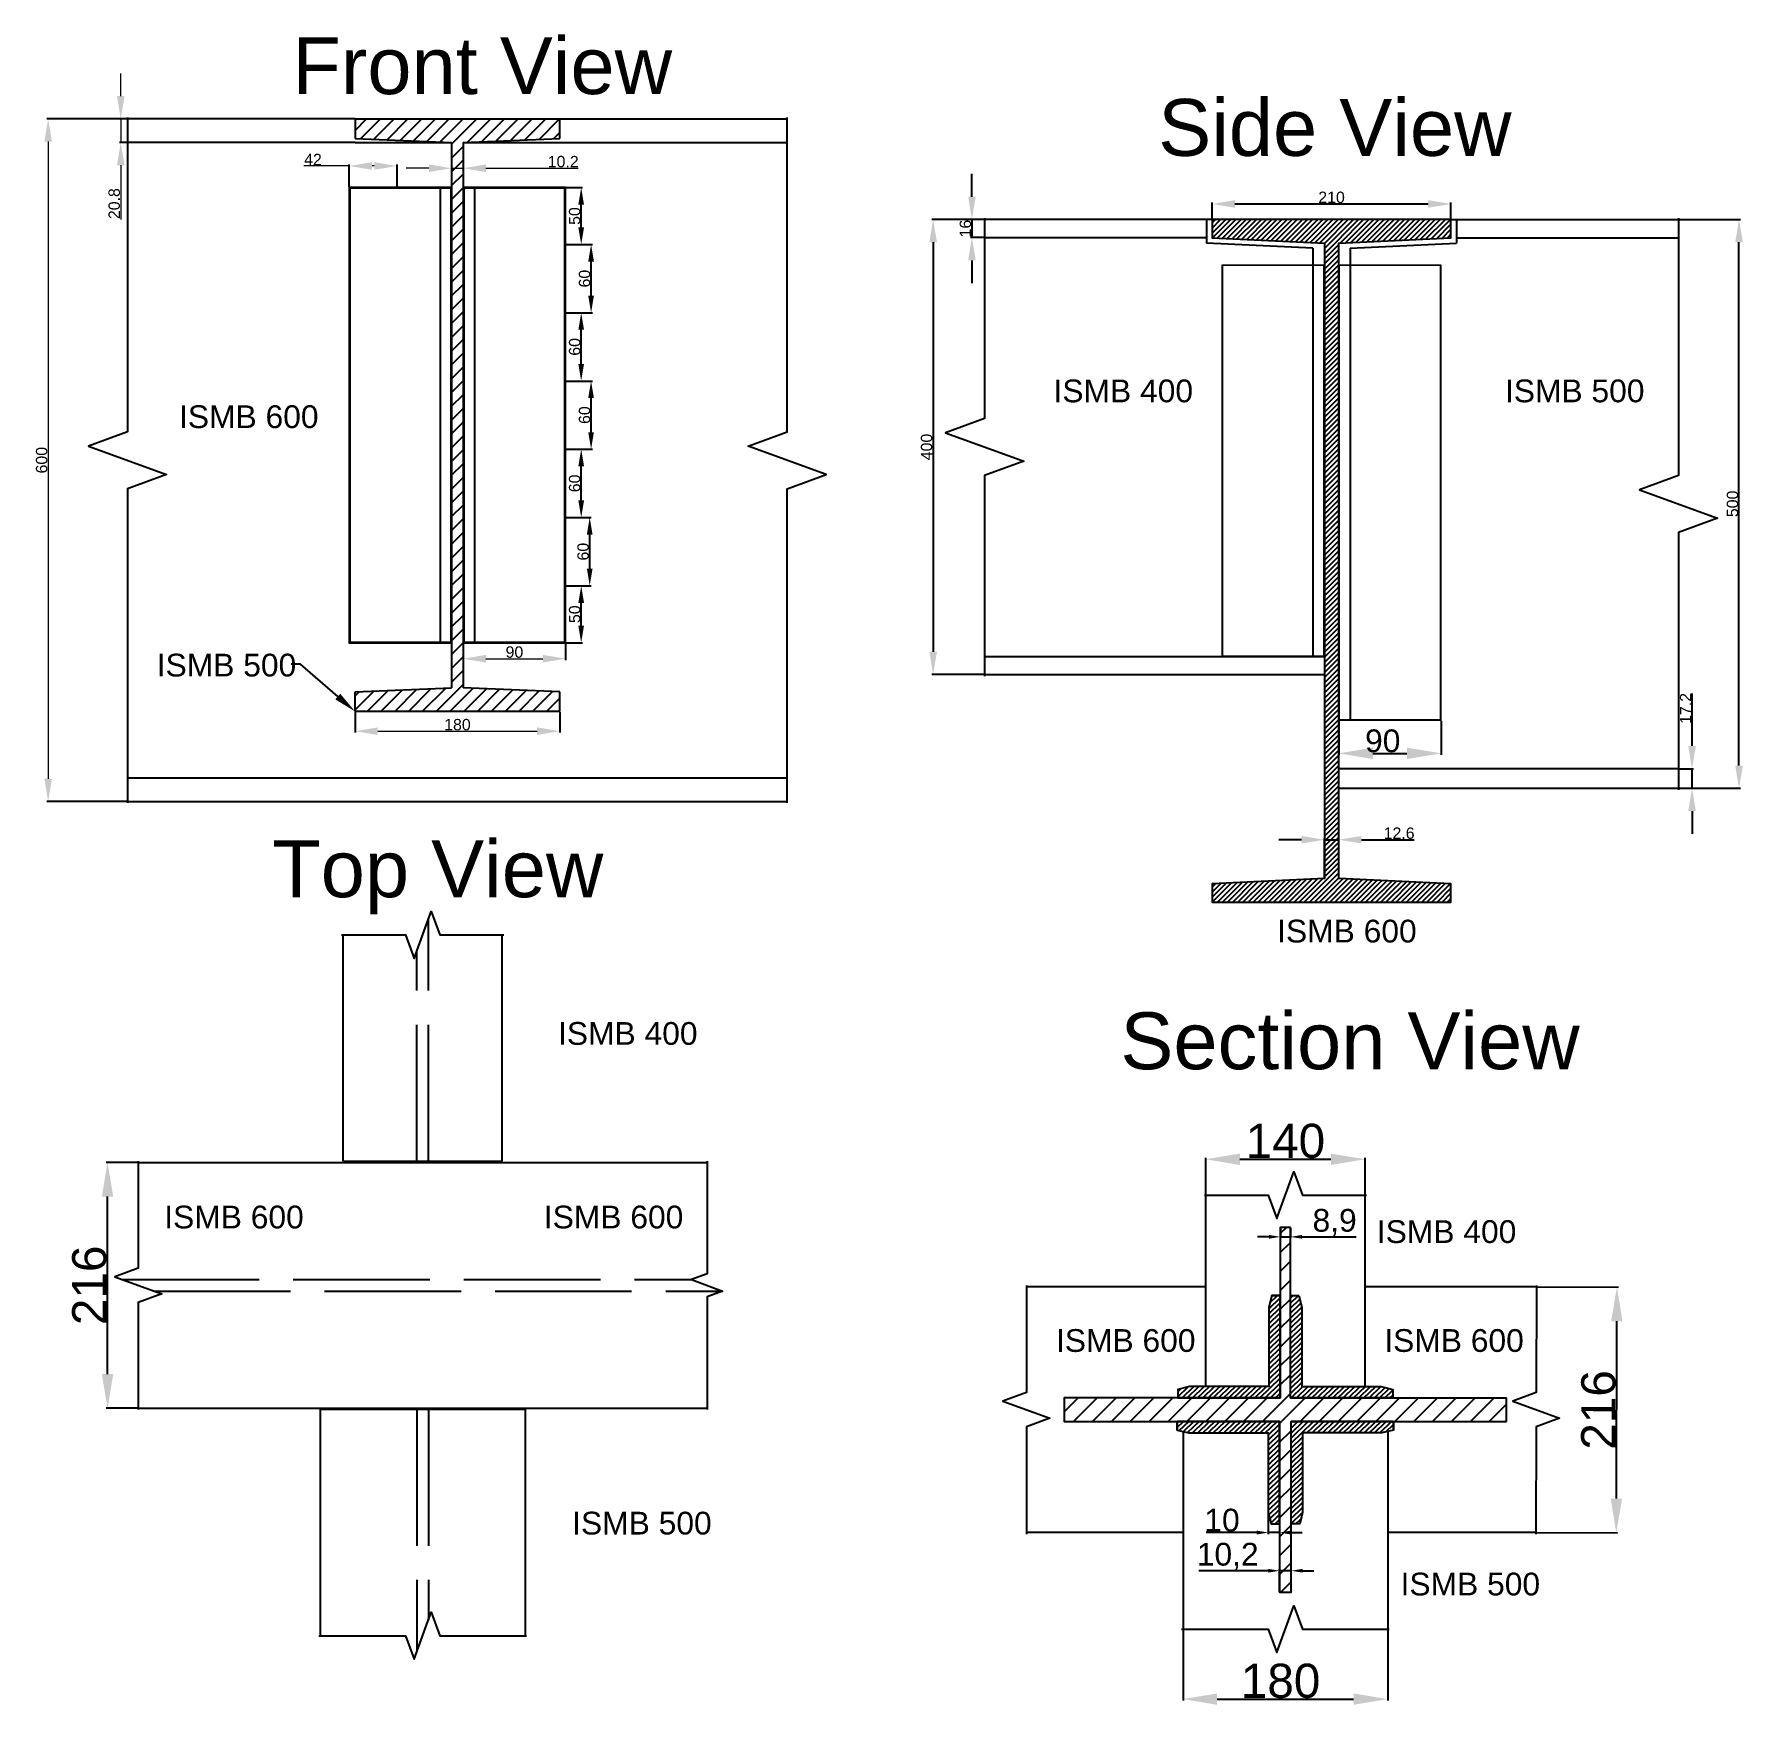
# Model space of a CAD drawing. Header units: millimetres. Extents: x 1539 to 3041, y 1433 to 2901.
import ezdxf
from ezdxf import colors
from ezdxf.entities.mleader import LeaderData, LeaderLine
from ezdxf.math import Vec2, Vec3

# ---------------------------------------------------------------- set-up
doc = ezdxf.new("R2010")
doc.units = ezdxf.units.MM
doc.linetypes.add('ACAD_ISO02W100', pattern=[15, 12, -3])
doc.styles.get("Standard").update_dxf_attribs({"font": 'arial.ttf'})
doc.dimstyles.new('ISO-25', dxfattribs={"dimtxt": 2.5, "dimasz": 2.5, "dimexe": 1.25, "dimexo": 0.625, "dimtad": 1, "dimtxsty": 'Standard', "dimcen": 2.5, "dimadec": 0, "dimazin": 0, "dimtfac": 1, "dimtmove": 0, "dimatfit": 3, "dimfxl": 1, "dimarcsym": 0})

# ---------------------------------------------------------------- blocks, each defined once
blk = doc.blocks.new('*D28')
at = {"color": 0, "lineweight": -2, "transparency": 16777216}
for p, q in [((2007.1, 2416.4), (2021.5, 2416.4)), ((2020.2, 2381.4), (2020.2, 2401.4)), ((2007.1, 2366.4), (2021.5, 2366.4))]:
    blk.add_line(p, q, dxfattribs=at)
at = {"color": 0, "transparency": 16777216}
for points in [[(2017.7, 2401.4), (2022.7, 2401.4), (2020.2, 2416.4)], [(2017.7, 2381.4), (2022.7, 2381.4), (2020.2, 2366.4)]]:
    blk.add_solid(points, dxfattribs=at)
at = {"layer": 'DEFPOINTS', "color": 0, "transparency": 16777216}
for p in [(2006.5, 2416.4), (2020.2, 2416.4), (2006.5, 2366.4)]:
    blk.add_point(p, dxfattribs=at)
at = {"color": 0, "transparency": 16777216, "insert": (2014.5, 2391.4), "char_height": 10, "attachment_point": 5, "rotation": 90}
blk.add_mtext('50', dxfattribs=at)
blk = doc.blocks.new('*D29')
at = {"color": 0, "lineweight": -2, "transparency": 16777216}
for p, q in [((2007.1, 2476.4), (2028.9, 2476.4)), ((2027.7, 2431.4), (2027.7, 2461.4)), ((2007.1, 2416.4), (2028.9, 2416.4))]:
    blk.add_line(p, q, dxfattribs=at)
at = {"color": 0, "transparency": 16777216}
for points in [[(2025.2, 2461.4), (2030.2, 2461.4), (2027.7, 2476.4)], [(2025.2, 2431.4), (2030.2, 2431.4), (2027.7, 2416.4)]]:
    blk.add_solid(points, dxfattribs=at)
at = {"layer": 'DEFPOINTS', "color": 0, "transparency": 16777216}
for p in [(2006.5, 2476.4), (2027.7, 2476.4), (2006.5, 2416.4)]:
    blk.add_point(p, dxfattribs=at)
at = {"color": 0, "transparency": 16777216, "insert": (2021.9, 2446.4), "char_height": 10, "attachment_point": 5, "rotation": 90}
blk.add_mtext('60', dxfattribs=at)
blk = doc.blocks.new('*D30')
at = {"color": 0, "lineweight": -2, "transparency": 16777216}
for p, q in [((2007.1, 2536.4), (2021.5, 2536.4)), ((2020.2, 2491.4), (2020.2, 2521.4)), ((2007.1, 2476.4), (2021.5, 2476.4))]:
    blk.add_line(p, q, dxfattribs=at)
at = {"color": 0, "transparency": 16777216}
for points in [[(2017.7, 2521.4), (2022.7, 2521.4), (2020.2, 2536.4)], [(2017.7, 2491.4), (2022.7, 2491.4), (2020.2, 2476.4)]]:
    blk.add_solid(points, dxfattribs=at)
at = {"layer": 'DEFPOINTS', "color": 0, "transparency": 16777216}
for p in [(2006.5, 2536.4), (2020.2, 2536.4), (2006.5, 2476.4)]:
    blk.add_point(p, dxfattribs=at)
at = {"color": 0, "transparency": 16777216, "insert": (2014.5, 2506.4), "char_height": 10, "attachment_point": 5, "rotation": 90}
blk.add_mtext('60', dxfattribs=at)
blk = doc.blocks.new('*D31')
at = {"color": 0, "lineweight": -2, "transparency": 16777216}
for p, q in [((2007.1, 2596.4), (2030.2, 2596.4)), ((2028.9, 2551.4), (2028.9, 2581.4)), ((2007.1, 2536.4), (2030.2, 2536.4))]:
    blk.add_line(p, q, dxfattribs=at)
at = {"color": 0, "transparency": 16777216}
for points in [[(2026.4, 2581.4), (2031.4, 2581.4), (2028.9, 2596.4)], [(2026.4, 2551.4), (2031.4, 2551.4), (2028.9, 2536.4)]]:
    blk.add_solid(points, dxfattribs=at)
at = {"layer": 'DEFPOINTS', "color": 0, "transparency": 16777216}
for p in [(2006.5, 2596.4), (2028.9, 2596.4), (2006.5, 2536.4)]:
    blk.add_point(p, dxfattribs=at)
at = {"color": 0, "transparency": 16777216, "insert": (2023.2, 2566.4), "char_height": 10, "attachment_point": 5, "rotation": 90}
blk.add_mtext('60', dxfattribs=at)
blk = doc.blocks.new('*D32')
at = {"color": 0, "lineweight": -2, "transparency": 16777216}
for p, q in [((2007.1, 2656.4), (2021.5, 2656.4)), ((2020.2, 2611.4), (2020.2, 2641.4)), ((2007.1, 2596.4), (2021.5, 2596.4))]:
    blk.add_line(p, q, dxfattribs=at)
at = {"color": 0, "transparency": 16777216}
for points in [[(2017.7, 2641.4), (2022.7, 2641.4), (2020.2, 2656.4)], [(2017.7, 2611.4), (2022.7, 2611.4), (2020.2, 2596.4)]]:
    blk.add_solid(points, dxfattribs=at)
at = {"layer": 'DEFPOINTS', "color": 0, "transparency": 16777216}
for p in [(2006.5, 2656.4), (2020.2, 2656.4), (2006.5, 2596.4)]:
    blk.add_point(p, dxfattribs=at)
at = {"color": 0, "transparency": 16777216, "insert": (2014.5, 2626.4), "char_height": 10, "attachment_point": 5, "rotation": 90}
blk.add_mtext('60', dxfattribs=at)
blk = doc.blocks.new('*D33')
at = {"color": 0, "lineweight": -2, "transparency": 16777216}
for p, q in [((2007.1, 2716.4), (2030.2, 2716.4)), ((2028.9, 2671.4), (2028.9, 2701.4)), ((2007.1, 2656.4), (2030.2, 2656.4))]:
    blk.add_line(p, q, dxfattribs=at)
at = {"color": 0, "transparency": 16777216}
for points in [[(2026.4, 2701.4), (2031.4, 2701.4), (2028.9, 2716.4)], [(2026.4, 2671.4), (2031.4, 2671.4), (2028.9, 2656.4)]]:
    blk.add_solid(points, dxfattribs=at)
at = {"layer": 'DEFPOINTS', "color": 0, "transparency": 16777216}
for p in [(2006.5, 2716.4), (2028.9, 2716.4), (2006.5, 2656.4)]:
    blk.add_point(p, dxfattribs=at)
at = {"color": 0, "transparency": 16777216, "insert": (2023.2, 2686.4), "char_height": 10, "attachment_point": 5, "rotation": 90}
blk.add_mtext('60', dxfattribs=at)
blk = doc.blocks.new('*D34')
at = {"color": 0, "lineweight": -2, "transparency": 16777216}
for p, q in [((2007.1, 2766.4), (2021.5, 2766.4)), ((2020.2, 2731.4), (2020.2, 2751.4)), ((2007.1, 2716.4), (2021.5, 2716.4))]:
    blk.add_line(p, q, dxfattribs=at)
at = {"color": 0, "transparency": 16777216}
for points in [[(2017.7, 2751.4), (2022.7, 2751.4), (2020.2, 2766.4)], [(2017.7, 2731.4), (2022.7, 2731.4), (2020.2, 2716.4)]]:
    blk.add_solid(points, dxfattribs=at)
at = {"layer": 'DEFPOINTS', "color": 0, "transparency": 16777216}
for p in [(2006.5, 2766.4), (2020.2, 2766.4), (2006.5, 2716.4)]:
    blk.add_point(p, dxfattribs=at)
at = {"color": 0, "transparency": 16777216, "insert": (2014.5, 2741.4), "char_height": 10, "attachment_point": 5, "rotation": 90}
blk.add_mtext('50', dxfattribs=at)
blk = doc.blocks.new('*D35')
at = {"color": 0, "lineweight": -2, "transparency": 16777216}
for p, q in [((1821.4, 2305.3), (1821.4, 2287.4)), ((2001.4, 2305.3), (2001.4, 2287.4))]:
    blk.add_line(p, q, dxfattribs=at)
at = {"color": 0, "lineweight": 5, "transparency": 16777216}
blk.add_line((1841.4, 2288.6), (1981.4, 2288.6), dxfattribs=at)
at = {"color": 0, "transparency": 16777216}
for points in [[(1841.4, 2291.9), (1841.4, 2285.3), (1821.4, 2288.6)], [(1981.4, 2291.9), (1981.4, 2285.3), (2001.4, 2288.6)]]:
    blk.add_solid(points, dxfattribs=at)
at = {"layer": 'DEFPOINTS', "color": 0, "transparency": 16777216}
for p in [(1821.4, 2306), (2001.4, 2306), (2001.4, 2288.6)]:
    blk.add_point(p, dxfattribs=at)
at = {"color": 0, "transparency": 16777216, "insert": (1911.4, 2294.3), "char_height": 10, "attachment_point": 5}
blk.add_mtext('180', dxfattribs=at)
blk = doc.blocks.new('*D36')
at = {"color": 0, "lineweight": -2, "transparency": 16777216}
for p, q in [((1916.5, 2365.7), (1916.5, 2351.1)), ((2006.5, 2365.7), (2006.5, 2351.1))]:
    blk.add_line(p, q, dxfattribs=at)
at = {"color": 0, "lineweight": 5, "transparency": 16777216}
blk.add_line((1936.5, 2352.3), (1986.5, 2352.3), dxfattribs=at)
at = {"color": 0, "transparency": 16777216}
for points in [[(1936.5, 2355.7), (1936.5, 2349), (1916.5, 2352.3)], [(1986.5, 2355.7), (1986.5, 2349), (2006.5, 2352.3)]]:
    blk.add_solid(points, dxfattribs=at)
at = {"layer": 'DEFPOINTS', "color": 0, "transparency": 16777216}
for p in [(1916.5, 2366.4), (2006.5, 2366.4), (2006.5, 2352.3)]:
    blk.add_point(p, dxfattribs=at)
at = {"color": 0, "transparency": 16777216, "insert": (1961.5, 2358.1), "char_height": 10, "attachment_point": 5}
blk.add_mtext('90', dxfattribs=at)
blk = doc.blocks.new('*D37')
at = {"color": 0, "lineweight": -2, "transparency": 16777216}
for p, q in [((1906.3, 2805.3), (1906.3, 2782.2)), ((1916.5, 2805.3), (1916.5, 2782.2))]:
    blk.add_line(p, q, dxfattribs=at)
at = {"color": 0, "lineweight": 5, "transparency": 16777216}
for p, q in [((1886.3, 2783.4), (1866.3, 2783.4)), ((1906.3, 2783.4), (1916.5, 2783.4)), ((1936.5, 2783.4), (2017.5, 2783.4))]:
    blk.add_line(p, q, dxfattribs=at)
at = {"color": 0, "transparency": 16777216}
for points in [[(1886.3, 2786.8), (1886.3, 2780.1), (1906.3, 2783.4)], [(1936.5, 2786.8), (1936.5, 2780.1), (1916.5, 2783.4)]]:
    blk.add_solid(points, dxfattribs=at)
at = {"layer": 'DEFPOINTS', "color": 0, "transparency": 16777216}
for p in [(1906.3, 2806), (1916.5, 2806), (1916.5, 2783.4)]:
    blk.add_point(p, dxfattribs=at)
at = {"color": 0, "transparency": 16777216, "insert": (2004.4, 2789.2), "char_height": 10, "attachment_point": 5}
blk.add_mtext('10.2', dxfattribs=at)
blk = doc.blocks.new('*D38')
at = {"color": 0, "lineweight": 5, "transparency": 16777216}
for p, q in [((1615.4, 2846.8), (1615.4, 2866.8)), ((1615.4, 2826.8), (1615.4, 2806)), ((1615.4, 2786), (1615.4, 2738.5))]:
    blk.add_line(p, q, dxfattribs=at)
at = {"color": 0, "lineweight": -2, "transparency": 16777216}
for p, q in [((1620.7, 2826.8), (1614.2, 2826.8)), ((1620.7, 2806), (1614.2, 2806))]:
    blk.add_line(p, q, dxfattribs=at)
at = {"color": 0, "transparency": 16777216}
for points in [[(1612.1, 2846.8), (1618.7, 2846.8), (1615.4, 2826.8)], [(1612.1, 2786), (1618.7, 2786), (1615.4, 2806)]]:
    blk.add_solid(points, dxfattribs=at)
at = {"layer": 'DEFPOINTS', "color": 0, "transparency": 16777216}
for p in [(1621.4, 2826.8), (1615.4, 2806), (1621.4, 2806)]:
    blk.add_point(p, dxfattribs=at)
at = {"color": 0, "transparency": 16777216, "insert": (1609.7, 2752.3), "char_height": 10, "attachment_point": 5, "rotation": 90}
blk.add_mtext('20.8', dxfattribs=at)
blk = doc.blocks.new('*D39')
at = {"color": 0, "lineweight": -2, "transparency": 16777216}
for p, q in [((1620.7, 2826.8), (1550.3, 2826.8)), ((1620.7, 2226.8), (1550.3, 2226.8))]:
    blk.add_line(p, q, dxfattribs=at)
at = {"color": 0, "lineweight": 5, "transparency": 16777216}
blk.add_line((1551.6, 2806.8), (1551.6, 2246.8), dxfattribs=at)
at = {"color": 0, "transparency": 16777216}
for points in [[(1548.2, 2806.8), (1554.9, 2806.8), (1551.6, 2826.8)], [(1548.2, 2246.8), (1554.9, 2246.8), (1551.6, 2226.8)]]:
    blk.add_solid(points, dxfattribs=at)
at = {"layer": 'DEFPOINTS', "color": 0, "transparency": 16777216}
for p in [(1621.4, 2826.8), (1551.6, 2226.8), (1621.4, 2226.8)]:
    blk.add_point(p, dxfattribs=at)
at = {"color": 0, "transparency": 16777216, "insert": (1545.9, 2526.8), "char_height": 10, "attachment_point": 5, "rotation": 90}
blk.add_mtext('600', dxfattribs=at)
blk = doc.blocks.new('*D40')
at = {"color": 0, "lineweight": 5, "transparency": 16777216}
for p, q in [((1816.3, 2785.4), (1776.4, 2785.4)), ((1838.3, 2785.4), (1836.3, 2785.4))]:
    blk.add_line(p, q, dxfattribs=at)
at = {"color": 0, "lineweight": -2, "transparency": 16777216}
for p, q in [((1816.3, 2767), (1816.3, 2786.7)), ((1858.3, 2767), (1858.3, 2786.7))]:
    blk.add_line(p, q, dxfattribs=at)
at = {"color": 0, "transparency": 16777216}
for points in [[(1836.3, 2788.7), (1836.3, 2782.1), (1816.3, 2785.4)], [(1838.3, 2788.7), (1838.3, 2782.1), (1858.3, 2785.4)]]:
    blk.add_solid(points, dxfattribs=at)
at = {"layer": 'DEFPOINTS', "color": 0, "transparency": 16777216}
for p in [(1858.3, 2785.4), (1816.3, 2766.4), (1858.3, 2766.4)]:
    blk.add_point(p, dxfattribs=at)
at = {"color": 0, "transparency": 16777216, "insert": (1784.4, 2791.1), "char_height": 10, "attachment_point": 5}
blk.add_mtext('42', dxfattribs=at)
blk = doc.blocks.new('*D41')
at = {"color": 0, "lineweight": -2, "transparency": 16777216}
for p, q in [((2686.2, 2297.7), (2686.2, 2267.9)), ((2776.2, 2297.7), (2776.2, 2267.9)), ((2716.2, 2269.1), (2746.2, 2269.1))]:
    blk.add_line(p, q, dxfattribs=at)
at = {"color": 0, "transparency": 16777216}
for points in [[(2716.2, 2274.1), (2716.2, 2264.1), (2686.2, 2269.1)], [(2746.2, 2274.1), (2746.2, 2264.1), (2776.2, 2269.1)]]:
    blk.add_solid(points, dxfattribs=at)
at = {"layer": 'DEFPOINTS', "color": 0, "transparency": 16777216}
for p in [(2686.2, 2298.4), (2776.2, 2298.4), (2776.2, 2269.1)]:
    blk.add_point(p, dxfattribs=at)
at = {"color": 0, "transparency": 16777216, "insert": (2724.9, 2280), "char_height": 20, "attachment_point": 5}
blk.add_mtext('90', dxfattribs=at)
blk = doc.blocks.new('*D42')
at = {"color": 0, "lineweight": -2, "transparency": 16777216}
for p, q in [((2653.6, 2193.2), (2633.6, 2193.2)), ((2673.6, 2159.8), (2673.6, 2194.4)), ((2673.6, 2193.2), (2686.2, 2193.2)), ((2686.2, 2159.8), (2686.2, 2194.4)), ((2706.2, 2193.2), (2752.5, 2193.2))]:
    blk.add_line(p, q, dxfattribs=at)
at = {"color": 0, "transparency": 16777216}
for points in [[(2653.6, 2196.5), (2653.6, 2189.9), (2673.6, 2193.2)], [(2706.2, 2196.5), (2706.2, 2189.9), (2686.2, 2193.2)]]:
    blk.add_solid(points, dxfattribs=at)
at = {"layer": 'DEFPOINTS', "color": 0, "transparency": 16777216}
for p in [(2686.2, 2193.2), (2673.6, 2159.2), (2686.2, 2159.2)]:
    blk.add_point(p, dxfattribs=at)
at = {"color": 0, "transparency": 16777216, "insert": (2739.3, 2198.9), "char_height": 10, "attachment_point": 5}
blk.add_mtext('12.6', dxfattribs=at)
blk = doc.blocks.new('*D43')
at = {"color": 0, "lineweight": -2, "transparency": 16777216}
for p, q in [((2374.3, 2738.4), (2328.4, 2738.4)), ((2329.6, 2718.4), (2329.6, 2358.4)), ((2374.3, 2338.4), (2328.4, 2338.4))]:
    blk.add_line(p, q, dxfattribs=at)
at = {"color": 0, "transparency": 16777216}
for points in [[(2326.3, 2718.4), (2333, 2718.4), (2329.6, 2738.4)], [(2326.3, 2358.4), (2333, 2358.4), (2329.6, 2338.4)]]:
    blk.add_solid(points, dxfattribs=at)
at = {"layer": 'DEFPOINTS', "color": 0, "transparency": 16777216}
for p in [(2374.9, 2738.4), (2329.6, 2338.4), (2374.9, 2338.4)]:
    blk.add_point(p, dxfattribs=at)
at = {"color": 0, "transparency": 16777216, "insert": (2323.9, 2538.4), "char_height": 10, "attachment_point": 5, "rotation": 90}
blk.add_mtext('400', dxfattribs=at)
blk = doc.blocks.new('*D44')
at = {"color": 0, "lineweight": -2, "transparency": 16777216}
for p, q in [((2363.7, 2758.4), (2363.7, 2778.4)), ((2374.3, 2738.4), (2362.5, 2738.4)), ((2363.7, 2738.4), (2363.7, 2722.4)), ((2374.3, 2722.4), (2362.5, 2722.4)), ((2363.7, 2702.4), (2363.7, 2682.4))]:
    blk.add_line(p, q, dxfattribs=at)
at = {"color": 0, "transparency": 16777216}
for points in [[(2360.4, 2758.4), (2367.1, 2758.4), (2363.7, 2738.4)], [(2360.4, 2702.4), (2367.1, 2702.4), (2363.7, 2722.4)]]:
    blk.add_solid(points, dxfattribs=at)
at = {"layer": 'DEFPOINTS', "color": 0, "transparency": 16777216}
for p in [(2374.9, 2738.4), (2363.7, 2722.4), (2374.9, 2722.4)]:
    blk.add_point(p, dxfattribs=at)
at = {"color": 0, "transparency": 16777216, "insert": (2358, 2730.4), "char_height": 10, "attachment_point": 5, "rotation": 90}
blk.add_mtext('16', dxfattribs=at)
blk = doc.blocks.new('*D45')
at = {"color": 0, "lineweight": -2, "transparency": 16777216}
for p, q in [((2574.9, 2739), (2574.9, 2753.3)), ((2594.9, 2752), (2764.9, 2752)), ((2784.9, 2739), (2784.9, 2753.3))]:
    blk.add_line(p, q, dxfattribs=at)
at = {"color": 0, "transparency": 16777216}
for points in [[(2594.9, 2755.4), (2594.9, 2748.7), (2574.9, 2752)], [(2764.9, 2755.4), (2764.9, 2748.7), (2784.9, 2752)]]:
    blk.add_solid(points, dxfattribs=at)
at = {"layer": 'DEFPOINTS', "color": 0, "transparency": 16777216}
for p in [(2784.9, 2752), (2574.9, 2738.4), (2784.9, 2738.4)]:
    blk.add_point(p, dxfattribs=at)
at = {"color": 0, "transparency": 16777216, "insert": (2679.9, 2757.8), "char_height": 10, "attachment_point": 5}
blk.add_mtext('210', dxfattribs=at)
blk = doc.blocks.new('*D46')
at = {"color": 0, "lineweight": -2, "transparency": 16777216}
for p, q in [((2985.5, 2738.4), (3039.4, 2738.4)), ((3038.1, 2258.4), (3038.1, 2718.4)), ((2985.5, 2238.4), (3039.4, 2238.4))]:
    blk.add_line(p, q, dxfattribs=at)
at = {"color": 0, "transparency": 16777216}
for points in [[(3034.8, 2718.4), (3041.5, 2718.4), (3038.1, 2738.4)], [(3034.8, 2258.4), (3041.5, 2258.4), (3038.1, 2238.4)]]:
    blk.add_solid(points, dxfattribs=at)
at = {"layer": 'DEFPOINTS', "color": 0, "transparency": 16777216}
for p in [(2984.9, 2738.4), (3038.1, 2738.4), (2984.9, 2238.4)]:
    blk.add_point(p, dxfattribs=at)
at = {"color": 0, "transparency": 16777216, "insert": (3032.4, 2488.4), "char_height": 10, "attachment_point": 5, "rotation": 90}
blk.add_mtext('500', dxfattribs=at)
blk = doc.blocks.new('*D47')
at = {"color": 0, "lineweight": -2, "transparency": 16777216}
for p, q in [((2996.8, 2275.6), (2996.8, 2321.7)), ((2985.5, 2255.6), (2998.1, 2255.6)), ((2996.8, 2238.4), (2996.8, 2255.6)), ((2985.5, 2238.4), (2998.1, 2238.4)), ((2996.8, 2218.4), (2996.8, 2198.4))]:
    blk.add_line(p, q, dxfattribs=at)
at = {"color": 0, "transparency": 16777216}
for points in [[(2993.5, 2275.6), (3000.2, 2275.6), (2996.8, 2255.6)], [(2993.5, 2218.4), (3000.2, 2218.4), (2996.8, 2238.4)]]:
    blk.add_solid(points, dxfattribs=at)
at = {"layer": 'DEFPOINTS', "color": 0, "transparency": 16777216}
for p in [(2984.9, 2255.6), (2996.8, 2255.6), (2984.9, 2238.4)]:
    blk.add_point(p, dxfattribs=at)
at = {"color": 0, "transparency": 16777216, "insert": (2991.2, 2308.6), "char_height": 10, "attachment_point": 5, "rotation": 90}
blk.add_mtext('17.2', dxfattribs=at)
blk = doc.blocks.new('*D48')
at = {"color": 0, "lineweight": -2, "transparency": 16777216}
for p, q in [((1630.2, 1909.5), (1602.6, 1909.5)), ((1603.8, 1723.5), (1603.8, 1879.5)), ((1630.2, 1693.5), (1602.6, 1693.5))]:
    blk.add_line(p, q, dxfattribs=at)
at = {"color": 0, "transparency": 16777216}
for points in [[(1598.8, 1879.5), (1608.8, 1879.5), (1603.8, 1909.5)], [(1598.8, 1723.5), (1608.8, 1723.5), (1603.8, 1693.5)]]:
    blk.add_solid(points, dxfattribs=at)
at = {"layer": 'DEFPOINTS', "color": 0, "transparency": 16777216}
for p in [(1603.8, 1909.5), (1630.8, 1909.5), (1630.8, 1693.5)]:
    blk.add_point(p, dxfattribs=at)
at = {"color": 0, "transparency": 16777216, "insert": (1587.9, 1801.5), "char_height": 30, "attachment_point": 5, "rotation": 90}
blk.add_mtext('216', dxfattribs=at)
blk = doc.blocks.new('*D49')
at = {"color": 0, "lineweight": -2, "transparency": 16777216}
for p, q in [((2624.2, 1550.6), (2563.1, 1550.6)), ((2634.2, 1532.4), (2634.2, 1551.9)), ((2644.4, 1550.6), (2634.2, 1550.6)), ((2644.4, 1532.4), (2644.4, 1551.9)), ((2654.4, 1550.6), (2664.4, 1550.6))]:
    blk.add_line(p, q, dxfattribs=at)
at = {"color": 0, "transparency": 16777216}
for points in [[(2624.2, 1552.3), (2624.2, 1549), (2634.2, 1550.6)], [(2654.4, 1552.3), (2654.4, 1549), (2644.4, 1550.6)]]:
    blk.add_solid(points, dxfattribs=at)
at = {"layer": 'DEFPOINTS', "color": 0, "transparency": 16777216}
for p in [(2644.4, 1550.6), (2634.2, 1531.8), (2644.4, 1531.8)]:
    blk.add_point(p, dxfattribs=at)
at = {"color": 0, "transparency": 16777216, "insert": (2588.6, 1563.3), "char_height": 20, "attachment_point": 5}
blk.add_mtext('10,2', dxfattribs=at)
blk = doc.blocks.new('*D50')
at = {"color": 0, "lineweight": -2, "transparency": 16777216}
for p, q in [((2624.2, 1601.3), (2624.2, 1582.9)), ((2634.2, 1601.3), (2634.2, 1582.9)), ((2614.2, 1584.2), (2569.6, 1584.2)), ((2634.2, 1584.2), (2624.2, 1584.2)), ((2644.2, 1584.2), (2654.2, 1584.2))]:
    blk.add_line(p, q, dxfattribs=at)
at = {"color": 0, "transparency": 16777216}
for points in [[(2614.2, 1585.9), (2614.2, 1582.5), (2624.2, 1584.2)], [(2644.2, 1585.9), (2644.2, 1582.5), (2634.2, 1584.2)]]:
    blk.add_solid(points, dxfattribs=at)
at = {"layer": 'DEFPOINTS', "color": 0, "transparency": 16777216}
for p in [(2624.2, 1602), (2634.2, 1602), (2634.2, 1584.2)]:
    blk.add_point(p, dxfattribs=at)
at = {"color": 0, "transparency": 16777216, "insert": (2583.6, 1595), "char_height": 20, "attachment_point": 5}
blk.add_mtext('10', dxfattribs=at)
blk = doc.blocks.new('*D51')
at = {"color": 0, "lineweight": -2, "transparency": 16777216}
for p, q in [((2634.9, 1851.9), (2634.9, 1842.9)), ((2643.8, 1851.9), (2643.8, 1842.9)), ((2624.9, 1844.1), (2614.9, 1844.1)), ((2634.9, 1844.1), (2643.8, 1844.1)), ((2653.8, 1844.1), (2701.5, 1844.1))]:
    blk.add_line(p, q, dxfattribs=at)
at = {"color": 0, "transparency": 16777216}
for points in [[(2624.9, 1845.8), (2624.9, 1842.5), (2634.9, 1844.1)], [(2653.8, 1845.8), (2653.8, 1842.5), (2643.8, 1844.1)]]:
    blk.add_solid(points, dxfattribs=at)
at = {"layer": 'DEFPOINTS', "color": 0, "transparency": 16777216}
for p in [(2634.9, 1852.6), (2643.8, 1852.6), (2643.8, 1844.1)]:
    blk.add_point(p, dxfattribs=at)
at = {"color": 0, "transparency": 16777216, "insert": (2682.6, 1856.8), "char_height": 20, "attachment_point": 5}
blk.add_mtext('8,9', dxfattribs=at)
blk = doc.blocks.new('*D52')
at = {"color": 0, "lineweight": -2, "transparency": 16777216}
for p, q in [((2860.7, 1800.2), (2932.1, 1800)), ((2930.3, 1614), (2930.7, 1770)), ((2860, 1584.2), (2931.4, 1584))]:
    blk.add_line(p, q, dxfattribs=at)
at = {"color": 0, "transparency": 16777216}
for points in [[(2925.7, 1770), (2935.7, 1769.9), (2930.8, 1800)], [(2925.3, 1614), (2935.3, 1613.9), (2930.2, 1584)]]:
    blk.add_solid(points, dxfattribs=at)
at = {"layer": 'DEFPOINTS', "color": 0, "transparency": 16777216}
for p in [(2860.1, 1800.2), (2930.8, 1800), (2859.4, 1584.2)]:
    blk.add_point(p, dxfattribs=at)
at = {"color": 0, "transparency": 16777216, "insert": (2914.6, 1692), "char_height": 30, "attachment_point": 5, "rotation": 89.8276}
blk.add_mtext('216', dxfattribs=at)
blk = doc.blocks.new('*D53')
at = {"color": 0, "lineweight": -2, "transparency": 16777216}
for p, q in [((2569.3, 1881.4), (2569.3, 1913.6)), ((2599.3, 1912.3), (2679.3, 1912.3)), ((2709.3, 1881.4), (2709.3, 1913.6))]:
    blk.add_line(p, q, dxfattribs=at)
at = {"color": 0, "transparency": 16777216}
for points in [[(2599.3, 1917.3), (2599.3, 1907.3), (2569.3, 1912.3)], [(2679.3, 1917.3), (2679.3, 1907.3), (2709.3, 1912.3)]]:
    blk.add_solid(points, dxfattribs=at)
at = {"layer": 'DEFPOINTS', "color": 0, "transparency": 16777216}
for p in [(2709.3, 1912.3), (2569.3, 1880.7), (2709.3, 1880.7)]:
    blk.add_point(p, dxfattribs=at)
at = {"color": 0, "transparency": 16777216, "insert": (2639.3, 1928.3), "char_height": 30, "attachment_point": 5}
blk.add_mtext('140', dxfattribs=at)
blk = doc.blocks.new('*D54')
at = {"color": 0, "lineweight": -2, "transparency": 16777216}
for p, q in [((2549.3, 1498.7), (2549.3, 1436.5)), ((2729.3, 1498.7), (2729.3, 1436.5)), ((2579.3, 1437.8), (2699.3, 1437.8))]:
    blk.add_line(p, q, dxfattribs=at)
at = {"color": 0, "transparency": 16777216}
for points in [[(2579.3, 1442.8), (2579.3, 1432.8), (2549.3, 1437.8)], [(2699.3, 1442.8), (2699.3, 1432.8), (2729.3, 1437.8)]]:
    blk.add_solid(points, dxfattribs=at)
at = {"layer": 'DEFPOINTS', "color": 0, "transparency": 16777216}
for p in [(2549.3, 1499.3), (2729.3, 1499.3), (2729.3, 1437.8)]:
    blk.add_point(p, dxfattribs=at)
at = {"color": 0, "transparency": 16777216, "insert": (2635.1, 1453.7), "char_height": 30, "attachment_point": 5}
blk.add_mtext('180', dxfattribs=at)

msp = doc.modelspace()

# ---------------------------------------------------------------- hatches: boundary and pattern name
h = msp.add_hatch()
h.set_pattern_fill('ANSI31', color=256, scale=2.7)
h.set_pattern_definition([(45, (-510.528, 824.167), (-6.061673, 6.061673), [])])
h.paths.add_polyline_path([(2001.35, 2323.161), (1916.45, 2326.761), (1916.45, 2805.961), (2001.35, 2809.561), (2001.35, 2826.761), (1821.35, 2826.761), (1821.35, 2809.561), (1906.25, 2805.961), (1906.25, 2326.761), (1821.35, 2323.161), (1821.35, 2305.961), (2001.35, 2305.961)])
h = msp.add_hatch(color=256)
h.dxf.hatch_style = 1
h.paths.add_polyline_path([(1906.25, 2766.361), (1816.25, 2766.361), (1816.25, 2366.361), (1906.25, 2366.361)])
h.paths.add_polyline_path([(1816.75, 2366.861), (1816.75, 2765.861), (1905.75, 2765.861), (1905.75, 2366.861)], flags=16)
h.paths.add_polyline_path([(2006.45, 2416.361), (2006.45, 2476.361), (2006.45, 2536.361), (2006.45, 2596.361), (2006.45, 2656.361), (2006.45, 2716.361), (2006.45, 2766.361), (1926.45, 2766.361), (1926.45, 2765.861), (2005.95, 2765.861), (2005.95, 2716.361), (2005.95, 2656.361), (2005.95, 2596.361), (2005.95, 2536.361), (2005.95, 2476.361), (2005.95, 2416.361), (2005.95, 2366.861), (1926.45, 2366.861), (1926.45, 2366.361), (2006.45, 2366.361)])
h.paths.add_polyline_path([(1926.45, 2366.861), (1916.95, 2366.861), (1916.95, 2765.861), (1926.45, 2765.861), (1926.45, 2766.361), (1916.45, 2766.361), (1916.45, 2366.361), (1926.45, 2366.361)])
h = msp.add_hatch()
h.set_pattern_fill('ANSI31', color=256)
h.set_pattern_definition([(45, (-1395.841, 794.167), (-2.245064, 2.245064), [])])
h.paths.add_polyline_path([(2686.178, 2717.555), (2784.878, 2722.355), (2784.878, 2738.355), (2574.878, 2738.355), (2574.878, 2722.355), (2673.578, 2717.555), (2673.578, 2159.155), (2574.878, 2154.355), (2574.878, 2138.355), (2784.878, 2138.355), (2784.878, 2154.355), (2686.178, 2159.155)])
h = msp.add_hatch(color=256)
h.dxf.hatch_style = 1
h.paths.add_polyline_path([(2673.578, 2698.355), (2663.578, 2698.355), (2583.578, 2698.355), (2583.578, 2354.355), (2673.578, 2354.355)])
h.paths.add_polyline_path([(2584.078, 2354.855), (2584.078, 2697.855), (2663.578, 2697.855), (2673.078, 2697.855), (2673.078, 2354.855)], flags=16)
h.paths.add_polyline_path([(2776.178, 2698.355), (2696.178, 2698.355), (2696.178, 2697.855), (2775.678, 2697.855), (2775.678, 2298.855), (2696.178, 2298.855), (2696.178, 2298.355), (2776.178, 2298.355)])
h.paths.add_polyline_path([(2696.178, 2298.855), (2686.678, 2298.855), (2686.678, 2697.855), (2696.178, 2697.855), (2696.178, 2698.355), (2686.178, 2698.355), (2686.178, 2298.355), (2696.178, 2298.355)])
h = msp.add_hatch()
h.set_pattern_fill('ANSI31', color=256, scale=3.7)
h.set_pattern_definition([(45, (-1356.859, 795.82), (-8.306737, 8.306737), [])])
h.paths.add_polyline_path([(2634.855, 1702.569), (2544.855, 1702.569), (2444.855, 1702.569), (2444.855, 1681.769), (2544.855, 1681.769), (2634.205, 1681.769), (2634.205, 1531.769), (2644.405, 1531.769), (2644.405, 1681.769), (2733.755, 1681.769), (2734.405, 1681.769), (2833.755, 1681.769), (2833.755, 1702.569), (2643.755, 1702.569), (2643.755, 1792.569), (2643.755, 1852.569), (2634.855, 1852.569)])
h = msp.add_hatch()
h.set_pattern_fill('ANSI31', color=256, angle=359)
h.set_pattern_definition([(44, (-1356.8587, 795.8204), (-2.2055403, 2.2839039), [])])
h.paths.add_polyline_path([(2634.855, 1792.569), (2627.355, 1792.569), (2624.855, 1782.369), (2624.855, 1712.569), (2555.055, 1712.569), (2544.855, 1710.069), (2544.855, 1702.569), (2634.855, 1702.569)])
h.paths.add_polyline_path([(2723.555, 1712.569), (2653.755, 1712.569), (2653.755, 1782.369), (2651.255, 1792.569), (2643.755, 1792.569), (2643.755, 1702.569), (2733.755, 1702.569), (2733.755, 1710.069)])
h.paths.add_polyline_path([(2734.405, 1681.769), (2644.405, 1681.769), (2644.405, 1591.769), (2651.905, 1591.769), (2654.405, 1601.969), (2654.405, 1671.769), (2724.205, 1671.769), (2734.405, 1674.269)])
h.paths.add_polyline_path([(2634.205, 1681.769), (2544.855, 1681.769), (2544.205, 1681.769), (2544.205, 1674.269), (2554.405, 1671.769), (2624.205, 1671.769), (2624.205, 1601.969), (2626.705, 1591.769), (2634.205, 1591.769)])

# ---------------------------------------------------------------- linework, layer by layer
for p, q in [((1821.35, 2826.761), (1621.35, 2826.761)), ((1821.35, 2826.761), (2001.35, 2826.761)), ((1821.35, 2826.761), (1821.35, 2809.561)), ((2001.35, 2809.561), (2001.35, 2826.761)), ((2001.35, 2826.761), (2201.35, 2826.761)), ((1821.35, 2809.561), (1906.25, 2805.961)), ((1916.45, 2805.961), (2001.35, 2809.561)), ((1821.35, 2805.961), (1621.35, 2805.961)), ((1821.35, 2805.961), (1906.25, 2805.961)), ((1906.25, 2805.961), (1906.25, 2326.761)), ((1916.45, 2805.961), (1916.45, 2326.761)), ((1916.45, 2805.961), (2001.35, 2805.961)), ((2001.35, 2805.961), (2201.35, 2805.961)), ((1896.25, 2766.361), (1896.25, 2366.361)), ((1926.45, 2766.361), (1926.45, 2366.361)), ((2574.878, 2738.355), (2374.878, 2738.355)), ((2569.878, 2738.355), (2569.878, 2717.555)), ((2784.878, 2738.355), (2984.878, 2738.355)), ((2789.878, 2738.355), (2789.878, 2717.555)), ((2569.878, 2722.355), (2374.878, 2722.355)), ((2789.878, 2722.355), (2984.878, 2722.355)), ((2663.578, 2713.036), (2569.878, 2717.592)), ((2663.578, 2713.036), (2663.578, 2354.355)), ((2696.178, 2713.036), (2789.878, 2717.592)), ((2696.178, 2713.036), (2696.178, 2298.355)), ((2374.878, 2354.355), (2673.578, 2354.355)), ((2374.878, 2338.355), (2673.578, 2338.355)), ((1821.35, 2323.161), (1906.25, 2326.761)), ((1821.35, 2305.961), (1821.35, 2323.161)), ((2001.35, 2323.161), (1916.45, 2326.761)), ((2001.35, 2305.961), (2001.35, 2323.161)), ((2001.35, 2305.961), (1821.35, 2305.961)), ((2984.878, 2255.555), (2686.178, 2255.555)), ((1621.35, 2247.561), (2201.35, 2247.561)), ((2984.878, 2238.355), (2686.178, 2238.355)), ((1621.35, 2226.761), (2201.35, 2226.761)), ((1810.825, 1910.52), (1810.825, 2109.52)), ((1950.825, 1910.52), (1950.825, 2109.52)), ((1630.825, 1909.52), (2130.825, 1909.52)), ((1810.825, 1910.52), (1950.825, 1910.52)), ((2569.305, 1712.569), (2569.305, 1880.725)), ((2709.305, 1712.569), (2709.305, 1880.725)), ((2634.855, 1852.569), (2643.755, 1852.569)), ((2643.755, 1702.569), (2643.755, 1852.569)), ((2569.305, 1800.169), (2411.632, 1800.169)), ((2860.058, 1800.169), (2709.305, 1800.169)), ((2643.755, 1702.569), (2833.755, 1702.569)), ((2733.755, 1702.569), (2833.755, 1702.569)), ((2833.755, 1681.769), (2833.755, 1702.569)), ((1630.825, 1693.52), (2130.825, 1693.52)), ((1790.825, 1692.52), (1790.825, 1493.52)), ((1790.825, 1692.52), (1970.825, 1692.52)), ((1970.825, 1692.52), (1970.825, 1493.52)), ((2544.855, 1681.769), (2634.205, 1681.769)), ((2549.305, 1673.019), (2549.305, 1499.296)), ((2729.305, 1673.019), (2729.305, 1499.296)), ((2733.755, 1681.769), (2833.755, 1681.769)), ((2549.305, 1584.169), (2411.632, 1584.169)), ((2644.405, 1584.169), (2643.755, 1584.169)), ((2859.408, 1584.169), (2729.305, 1584.169))]:
    msp.add_line(p, q)
at = {"linetype": 'ACAD_ISO02W100', "ltscale": 10}
for p, q in [((1885.825, 1910.52), (1885.825, 2123.257)), ((1875.825, 1910.52), (1875.825, 2095.782)), ((1617.087, 1806.52), (2117.087, 1806.52)), ((1644.562, 1796.52), (2144.562, 1796.52)), ((1875.825, 1692.52), (1875.825, 1479.782)), ((1885.825, 1692.52), (1885.825, 1507.257))]:
    msp.add_line(p, q, dxfattribs=at)
at = {"linetype": 'Continuous'}
for points in [[(1621.35, 2828.011), (1621.35, 2551.761), (1587.007, 2539.261), (1655.694, 2514.261), (1621.35, 2501.761), (1621.35, 2225.511)], [(2201.35, 2225.511), (2201.35, 2501.761), (2235.694, 2514.261), (2167.007, 2539.261), (2201.35, 2551.761), (2201.35, 2828.011)], [(2374.878, 2739.605), (2374.878, 2563.355), (2340.534, 2550.855), (2409.221, 2525.855), (2374.878, 2513.355), (2374.878, 2337.105)], [(2984.878, 2739.605), (2984.878, 2513.355), (2950.534, 2500.855), (3019.221, 2475.855), (2984.878, 2463.355), (2984.878, 2237.105)], [(1809.575, 2109.52), (1865.825, 2109.52), (1873.325, 2088.913), (1888.325, 2130.126), (1895.825, 2109.52), (1952.075, 2109.52)], [(1630.825, 1910.77), (1630.825, 1816.52), (1610.218, 1809.02), (1651.431, 1794.02), (1630.825, 1786.52), (1630.825, 1692.27)], [(2130.825, 1910.77), (2130.825, 1811.52), (2117.087, 1806.52), (2144.562, 1796.52), (2130.825, 1791.52), (2130.825, 1692.27)], [(2568.055, 1880.725), (2624.305, 1880.725), (2631.805, 1860.119), (2646.805, 1901.332), (2654.305, 1880.725), (2710.555, 1880.725)], [(2411.632, 1801.419), (2411.632, 1707.169), (2391.026, 1699.669), (2432.238, 1684.669), (2411.632, 1677.169), (2411.632, 1582.919)], [(2860.062, 1801.419), (2859.778, 1707.169), (2839.15, 1699.731), (2880.316, 1684.607), (2859.688, 1677.169), (2859.404, 1582.919)], [(2548.055, 1499.296), (2624.305, 1499.296), (2631.805, 1478.69), (2646.805, 1519.902), (2654.305, 1499.296), (2730.555, 1499.296)], [(1789.575, 1493.52), (1865.825, 1493.52), (1873.325, 1472.913), (1888.325, 1514.126), (1895.825, 1493.52), (1972.075, 1493.52)]]:
    msp.add_lwpolyline(points, dxfattribs=at)
for points in [[(1906.25, 2366.361), (1906.25, 2766.361), (1816.25, 2766.361), (1816.25, 2366.361)], [(1905.75, 2366.861), (1905.75, 2765.861), (1816.75, 2765.861), (1816.75, 2366.861)], [(2006.45, 2366.361), (2006.45, 2416.361), (2006.45, 2476.361), (2006.45, 2536.361), (2006.45, 2596.361), (2006.45, 2656.361), (2006.45, 2716.361), (2006.45, 2766.361), (1916.45, 2766.361), (1916.45, 2366.361)], [(2005.95, 2366.861), (2005.95, 2416.361), (2005.95, 2476.361), (2005.95, 2536.361), (2005.95, 2596.361), (2005.95, 2656.361), (2005.95, 2716.361), (2005.95, 2765.861), (1916.95, 2765.861), (1916.95, 2366.861)], [(2784.878, 2738.355), (2574.878, 2738.355), (2574.878, 2722.355), (2673.578, 2717.555), (2673.578, 2159.155), (2574.878, 2154.355), (2574.878, 2138.355), (2784.878, 2138.355), (2784.878, 2154.355), (2686.178, 2159.155), (2686.178, 2717.555), (2784.878, 2722.355)], [(2651.255, 1792.569), (2653.755, 1782.369), (2653.755, 1712.569), (2723.555, 1712.569), (2733.755, 1710.069), (2733.755, 1702.569), (2643.755, 1702.569), (2643.755, 1792.569)], [(2733.755, 1681.769), (2644.405, 1681.769)]]:
    msp.add_lwpolyline(points, close=True)
at = {"lineweight": 18}
for points in [[(2663.578, 2698.355), (2583.578, 2698.355), (2583.578, 2354.355), (2673.578, 2354.355), (2673.578, 2698.355)], [(2663.578, 2697.855), (2584.078, 2697.855), (2584.078, 2354.855), (2673.078, 2354.855), (2673.078, 2697.855)]]:
    msp.add_lwpolyline(points, close=True, dxfattribs=at)
at = {"lineweight": 15}
for points in [[(2776.178, 2298.355), (2776.178, 2698.355), (2696.178, 2698.355), (2686.178, 2698.355), (2686.178, 2298.355)], [(2775.678, 2298.855), (2775.678, 2697.855), (2696.178, 2697.855), (2686.678, 2697.855), (2686.678, 2298.855)]]:
    msp.add_lwpolyline(points, close=True, dxfattribs=at)
for points in [[(2634.855, 1852.569), (2634.855, 1702.569), (2544.855, 1702.569), (2444.855, 1702.569), (2444.855, 1681.769), (2544.855, 1681.769), (2634.205, 1681.769), (2634.205, 1531.769), (2644.405, 1531.769), (2644.405, 1681.769)], [(2627.355, 1792.569), (2624.855, 1782.369), (2624.855, 1712.569), (2555.055, 1712.569), (2544.855, 1710.069), (2544.855, 1702.569), (2634.855, 1702.569), (2634.855, 1792.569), (2627.355, 1792.569), (2634.855, 1792.569)], [(2544.205, 1674.269), (2554.405, 1671.769), (2624.205, 1671.769), (2624.205, 1601.969), (2626.705, 1591.769), (2634.205, 1591.769), (2634.205, 1681.769), (2544.205, 1681.769), (2544.205, 1674.269), (2544.205, 1681.769)], [(2734.405, 1674.269), (2724.205, 1671.769), (2654.405, 1671.769), (2654.405, 1601.969), (2651.905, 1591.769), (2644.405, 1591.769), (2644.405, 1681.769), (2734.405, 1681.769), (2734.405, 1674.269), (2734.405, 1681.769)]]:
    msp.add_lwpolyline(points)

# ---------------------------------------------------------------- texts
at = {"attachment_point": 1}
for s, width, insert, char_height in [('Front View', 341.66801, (1766.278, 2898.6), 50), ('Side View', 318.20042, (2527.514, 2844.282), 50), ('ISMB 400', 124.75001, (2435.46, 2597.709), 20), ('ISMB 500', 126.32916, (2832.344, 2597.709), 20), ('ISMB 600', 126.32916, (1666.63, 2575.059), 20), ('ISMB 500', 126.32916, (1647.029, 2356.697), 20), ('Top View', 341.66801, (1748.532, 2192.645), 50), ('ISMB 600', 126.32916, (2632.056, 2122.868), 20), ('Section View', 429.58987, (2494.266, 2041.459), 50), ('ISMB 400', 124.75001, (1999.824, 2032.912), 20), ('ISMB 600', 126.32916, (1653.64, 1871.55), 20), ('ISMB 600', 126.32916, (1987.35, 1871.55), 20), ('ISMB 400', 124.75001, (2719.692, 1858.732), 20), ('ISMB 600', 126.32916, (2437.618, 1763.004), 20), ('ISMB 600', 126.32916, (2726.247, 1763.004), 20), ('ISMB 500', 126.32916, (2012.264, 1602.487), 20), ('ISMB 500', 126.32916, (2740.58, 1548.935), 20)]:
    msp.add_mtext_dynamic_manual_height_columns(s, width=width, gutter_width=12.5, heights=[0], dxfattribs=dict(at, insert=insert, char_height=char_height))

# ---------------------------------------------------------------- dimensions: what is measured, and where the dimension line sits
for base, p1, p2, text, override, picture, middle in [((1615.408, 2805.961), (1621.35, 2826.761), (1621.35, 2805.961), '20.8', {"dimtxt": 10, "dimasz": 20, "dimlwd": 5}, '*D38', (1609.677, 2752.252)), ((2996.826, 2255.555), (2984.878, 2238.355), (2984.878, 2255.555), '17.2', {"dimtxt": 10, "dimasz": 20}, '*D47', (2991.18, 2308.646))]:
    dim = msp.add_linear_dim(base=base, p1=p1, p2=p2, angle=90, text=text, dimstyle='ISO-25', override=override)
    dim.commit()
    dim.dimension.update_dxf_attribs({"geometry": picture, "text_midpoint": middle})
for base, p1, p2, override, picture, middle in [((1551.582, 2226.761), (1621.35, 2826.761), (1621.35, 2226.761), {"dimtxt": 10, "dimasz": 20, "dimlwd": 5}, '*D39', (1545.851, 2526.761)), ((2020.245, 2766.361), (2006.45, 2716.361), (2006.45, 2766.361), {"dimtxt": 10, "dimasz": 15}, '*D34', (2014.514, 2741.361)), ((2363.728, 2722.355), (2374.878, 2738.355), (2374.878, 2722.355), {"dimtxt": 10, "dimasz": 20}, '*D44', (2357.997, 2730.355)), ((2329.626, 2338.355), (2374.878, 2738.355), (2374.878, 2338.355), {"dimtxt": 10, "dimasz": 20}, '*D43', (2323.895, 2538.355)), ((3038.136, 2738.355), (2984.878, 2238.355), (2984.878, 2738.355), {"dimtxt": 10, "dimasz": 20}, '*D46', (3032.406, 2488.355)), ((2028.922, 2716.361), (2006.45, 2656.361), (2006.45, 2716.361), {"dimtxt": 10, "dimasz": 15}, '*D33', (2023.191, 2686.361)), ((2020.245, 2656.361), (2006.45, 2596.361), (2006.45, 2656.361), {"dimtxt": 10, "dimasz": 15}, '*D32', (2014.514, 2626.361)), ((2028.922, 2596.361), (2006.45, 2536.361), (2006.45, 2596.361), {"dimtxt": 10, "dimasz": 15}, '*D31', (2023.191, 2566.361)), ((2020.245, 2536.361), (2006.45, 2476.361), (2006.45, 2536.361), {"dimtxt": 10, "dimasz": 15}, '*D30', (2014.514, 2506.361)), ((2027.672, 2476.361), (2006.45, 2416.361), (2006.45, 2476.361), {"dimtxt": 10, "dimasz": 15}, '*D29', (2021.941, 2446.361)), ((2020.245, 2416.361), (2006.45, 2366.361), (2006.45, 2416.361), {"dimtxt": 10, "dimasz": 15}, '*D28', (2014.514, 2391.361)), ((1603.811, 1909.52), (1630.825, 1693.52), (1630.825, 1909.52), {"dimtxt": 30, "dimasz": 30}, '*D48', (1587.869, 1801.52))]:
    dim = msp.add_linear_dim(base=base, p1=p1, p2=p2, angle=90, dimstyle='ISO-25', override=override)
    dim.commit()
    dim.dimension.update_dxf_attribs({"geometry": picture, "text_midpoint": middle})
for base, p1, p2, override, picture, middle in [((1858.25, 2785.41), (1816.25, 2766.361), (1858.25, 2766.361), {"dimtxt": 10, "dimasz": 20, "dimlwd": 5}, '*D40', (1784.361, 2785.41)), ((2776.178, 2269.136), (2686.178, 2298.355), (2776.178, 2298.355), {"dimtxt": 20, "dimasz": 30}, '*D41', (2724.878, 2269.136)), ((2643.755, 1844.145), (2634.855, 1852.569), (2643.755, 1852.569), {"dimtxt": 20, "dimasz": 10}, '*D51', (2682.62, 1844.145)), ((2634.205, 1584.192), (2624.205, 1601.969), (2634.205, 1601.969), {"dimtxt": 20, "dimasz": 10}, '*D50', (2583.556, 1584.192)), ((2644.405, 1550.642), (2634.205, 1531.769), (2644.405, 1531.769), {"dimtxt": 20, "dimasz": 10}, '*D49', (2588.648, 1550.642)), ((2729.305, 1437.78), (2549.305, 1499.296), (2729.305, 1499.296), {"dimtxt": 30, "dimasz": 30}, '*D54', (2635.109, 1437.78))]:
    dim = msp.add_linear_dim(base=base, p1=p1, p2=p2, dimstyle='ISO-25', override=override)
    dim.commit()
    dim.dimension.update_dxf_attribs({"geometry": picture, "text_midpoint": middle, "dimtype": 160})
for base, p1, p2, text, override, picture, middle in [((1916.45, 2783.427), (1906.25, 2805.961), (1916.45, 2805.961), '10.2', {"dimtxt": 10, "dimasz": 20, "dimlwd": 5}, '*D37', (2004.371, 2783.427)), ((2686.178, 2193.189), (2673.578, 2159.155), (2686.178, 2159.155), '12.6', {"dimtxt": 10, "dimasz": 20}, '*D42', (2739.316, 2193.189))]:
    dim = msp.add_linear_dim(base=base, p1=p1, p2=p2, text=text, dimstyle='ISO-25', override=override)
    dim.commit()
    dim.dimension.update_dxf_attribs({"geometry": picture, "text_midpoint": middle, "dimtype": 160})
for base, p1, p2, override, picture, middle in [((2784.878, 2752.049), (2574.878, 2738.355), (2784.878, 2738.355), {"dimtxt": 10, "dimasz": 20}, '*D45', (2679.878, 2757.78)), ((2006.45, 2352.336), (1916.45, 2366.361), (2006.45, 2366.361), {"dimtxt": 10, "dimasz": 20, "dimlwd": 5}, '*D36', (1961.45, 2358.066)), ((2001.35, 2288.609), (1821.35, 2305.961), (2001.35, 2305.961), {"dimtxt": 10, "dimasz": 20, "dimlwd": 5}, '*D35', (1911.35, 2294.34)), ((2709.305, 1912.314), (2569.305, 1880.725), (2709.305, 1880.725), {"dimtxt": 30, "dimasz": 30}, '*D53', (2639.305, 1928.256))]:
    dim = msp.add_linear_dim(base=base, p1=p1, p2=p2, dimstyle='ISO-25', override=override)
    dim.commit()
    dim.dimension.update_dxf_attribs({"geometry": picture, "text_midpoint": middle})
dim = msp.add_linear_dim(base=(2930.834, 1799.956), p1=(2859.408, 1584.169), p2=(2860.058, 1800.169), angle=89.827583, dimstyle='ISO-25', override={"dimtxt": 30, "dimasz": 30})
dim.commit()
dim.dimension.update_dxf_attribs({"geometry": '*D52', "text_midpoint": (2930.509, 1691.956), "dimtype": 161})

# ---------------------------------------------------------------- leaders
ml = msp.add_multileader_mtext('Standard')
ml.set_content('', color=256)
ml.set_leader_properties()
ml.build(insert=Vec2(0, 0))
ml.multileader.update_dxf_attribs({"arrow_head_size": 20})
ctx = ml.context
ctx.base_point, ctx.arrow_head_size, ctx.plane_origin = Vec3(1761.358, 2347.448), 20, Vec3(1821.35, 2305.961)
ctx.text_align_type = 2
notes = []
notes.append((ctx, [(0, (1, 1, 0), (1773.358, 2347.448), (-1, 0), 8, [(0, [(1821.35, 2305.961)], 0, [])])]))
ctx.mtext.insert, ctx.mtext.alignment, ctx.mtext.flow_direction = Vec3(1763.358, 2349.448), 3, 5
for ctx, leaders in notes:
    for number, flags, end, landing, length, lines in leaders:
        leader = LeaderData()
        leader.index, (leader.has_last_leader_line, leader.has_dogleg_vector, leader.attachment_direction) = number, flags
        leader.last_leader_point, leader.dogleg_vector, leader.dogleg_length = Vec3(end), Vec3(landing), length
        for number, points, colour, breaks in lines:
            line = LeaderLine()
            line.index, line.vertices, line.color, line.breaks = number, Vec3.list(points), colors.encode_raw_color(colour), breaks
            leader.lines.append(line)
        ctx.leaders.append(leader)

doc.saveas('drawing.dxf')
